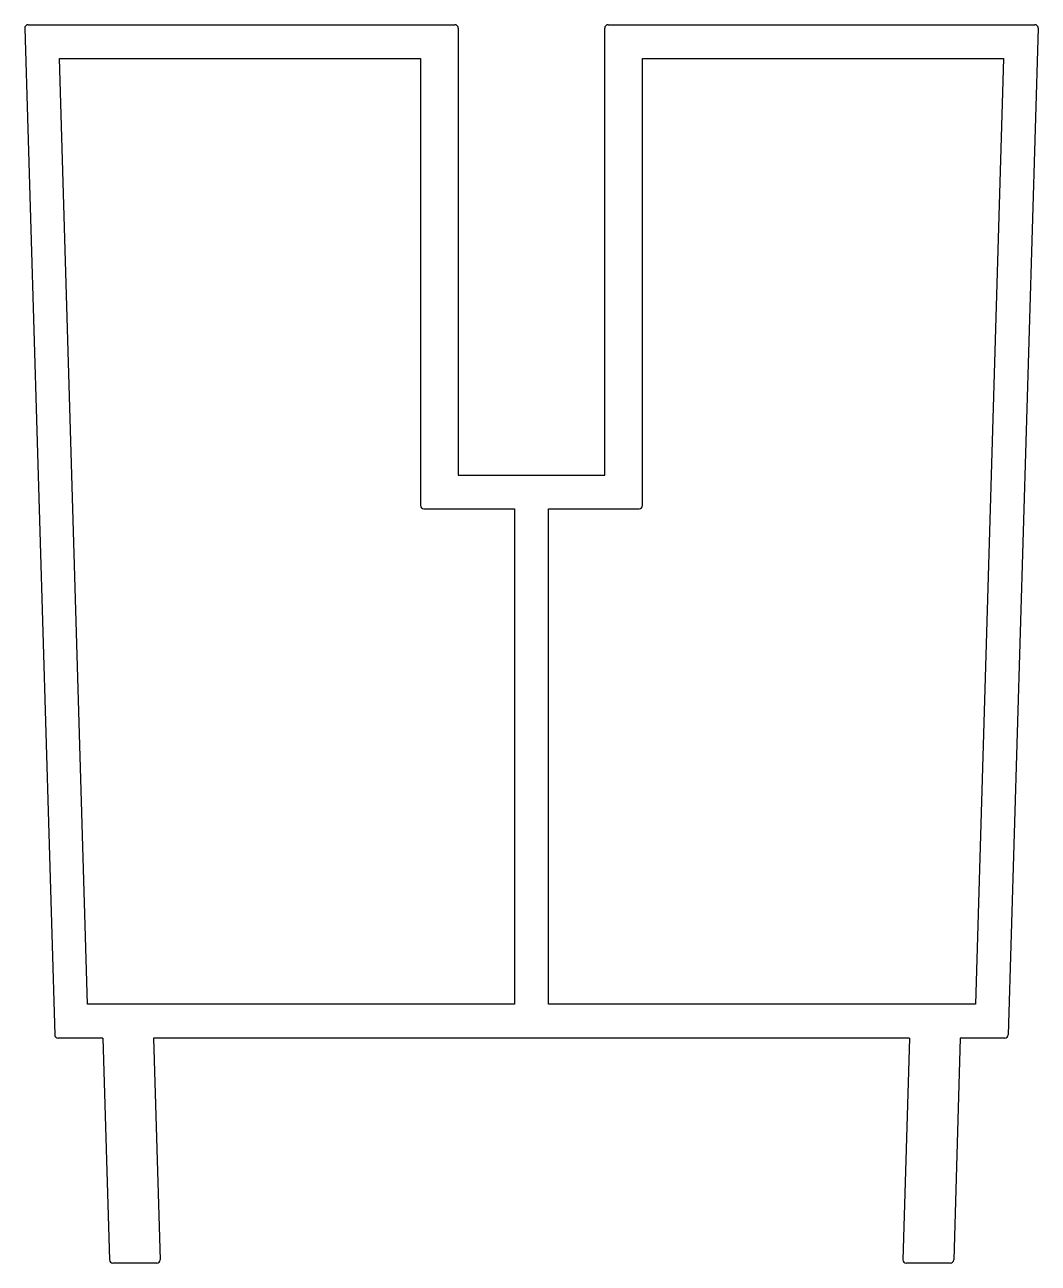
# Model space of a CAD drawing. Extents: x 898 to 988, y 659 to 769.
import ezdxf

# ---------------------------------------------------------------- set-up
doc = ezdxf.new("R2010")
doc.units = 0
doc.layers.get('0').update_dxf_attribs({"linetype": 'CONTINUOUS'})

msp = doc.modelspace()

# ---------------------------------------------------------------- linework, layer by layer
for p, q in [((898.21, 769.16), (936.11, 769.16)), ((949.71, 769.16), (987.61, 769.16)), ((897.91, 768.85), (900.57, 679.45)), ((936.41, 768.86), (936.41, 729.16)), ((949.41, 729.16), (949.41, 768.86)), ((987.91, 768.85), (985.25, 679.45)), ((903.49, 682.16), (901, 766.16)), ((901, 766.16), (933.06, 766.16)), ((933.06, 766.16), (933.06, 726.46)), ((952.76, 766.16), (984.83, 766.16)), ((952.76, 726.46), (952.76, 766.16)), ((984.83, 766.16), (982.33, 682.16)), ((936.41, 729.16), (949.41, 729.16)), ((933.36, 726.16), (941.41, 726.16)), ((941.41, 726.16), (941.41, 682.16)), ((944.41, 682.16), (944.41, 726.16)), ((944.41, 726.16), (952.46, 726.16)), ((941.41, 682.16), (903.49, 682.16)), ((982.33, 682.16), (944.41, 682.16)), ((904.84, 679.16), (900.87, 679.16)), ((904.84, 679.16), (905.43, 659.45)), ((909.34, 679.16), (909.93, 659.47)), ((976.48, 679.16), (909.34, 679.16)), ((976.48, 679.16), (975.89, 659.47)), ((980.98, 679.16), (980.4, 659.45)), ((984.95, 679.16), (980.98, 679.16)), ((909.63, 659.16), (905.73, 659.16)), ((980.1, 659.16), (976.19, 659.16))]:
    msp.add_line(p, q)
for centre, start, end in [((898.21, 768.86), 90, 181.6998), ((936.11, 768.86), 0, 90), ((949.71, 768.86), 90, 180), ((987.61, 768.86), 358.3002, 90), ((933.36, 726.46), 180, 270), ((952.46, 726.46), 270, 0), ((900.87, 679.46), 181.6998, 270), ((984.95, 679.46), 270, 358.3002), ((905.73, 659.46), 181.6998, 270), ((909.63, 659.46), 270, 1.6998), ((976.19, 659.46), 178.3002, 270), ((980.1, 659.46), 270, 358.3002)]:
    msp.add_arc(centre, 0.3, start, end)

doc.saveas('drawing.dxf')
